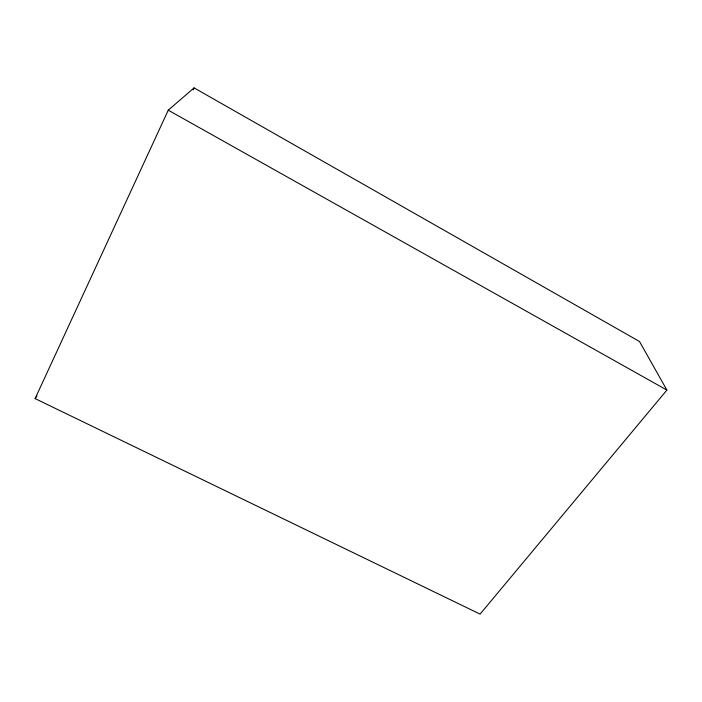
<?xml version="1.0" encoding="UTF-8"?>
<svg xmlns="http://www.w3.org/2000/svg" width="702" height="702" viewBox="0 0 702 702"><rect width="100%" height="100%" fill="white"/><g stroke="black" fill="none" stroke-linecap="round" stroke-linejoin="round"><path stroke-width="1.05" d="M35.1 398.596L168.261 110.179L194.077 87.882L639.496 341.497L666.9 390.075L480.089 614.118L35.1 398.596L37.031 395.998M193.147 89.856L194.077 87.882M168.261 110.179L666.9 390.075"/></g></svg>
